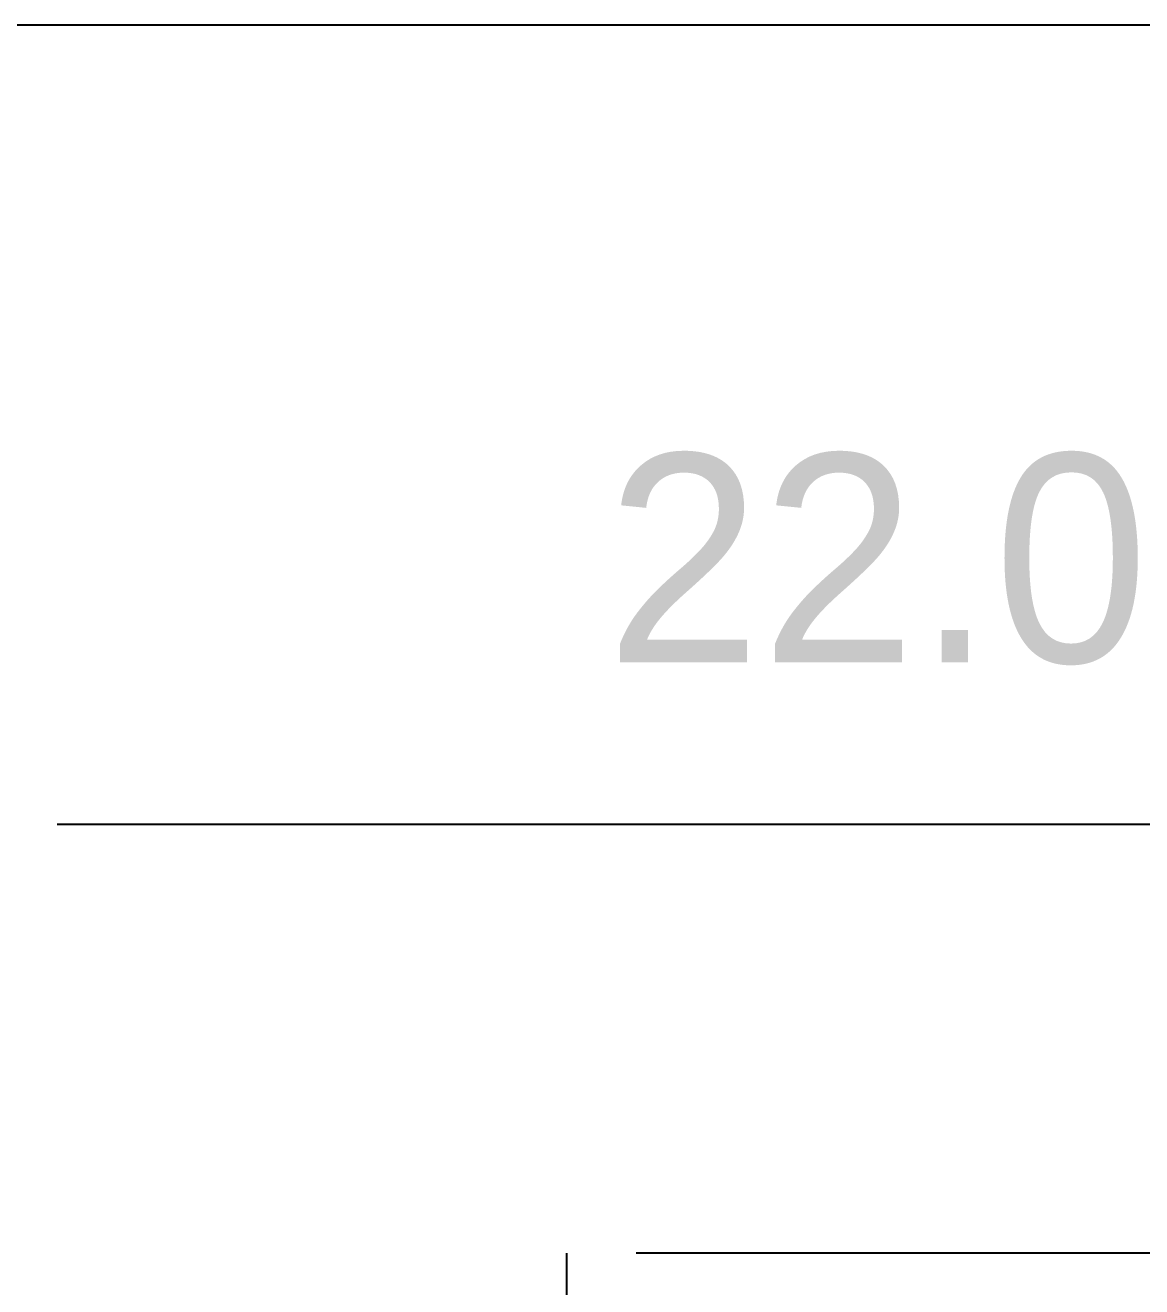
# Model space of a CAD drawing. Header units: metres. Extents: x 0 to 420, y 0 to 297.
# Drawn here: x 155.83 to 165.47, y 84.21 to 95.1 of the extents above; entities that cross this region are included whole.
import ezdxf

# ---------------------------------------------------------------- set-up
doc = ezdxf.new("R2010")
doc.units = ezdxf.units.M
doc.header["$LTSCALE"] = 0.5
doc.layers.add('DIMENSIONS', color=2, linetype='Continuous')

msp = doc.modelspace()

# ---------------------------------------------------------------- linework, layer by layer
at = {"layer": 'DIMENSIONS', "color": 2}
for p, q in [((170.5, 95.1), (151.1, 95.1)), ((170.5, 88.2), (156.1, 88.2)), ((160.5, 79.5), (160.5, 84.5)), ((170.5, 84.5), (161.1, 84.5))]:
    msp.add_line(p, q, dxfattribs=at)

# ---------------------------------------------------------------- texts
at = {"layer": 'DIMENSIONS', "color": 7}
msp.add_text('22.0', height=1.8, dxfattribs=at).set_placement((160.84, 89.6))

doc.saveas('drawing.dxf')
